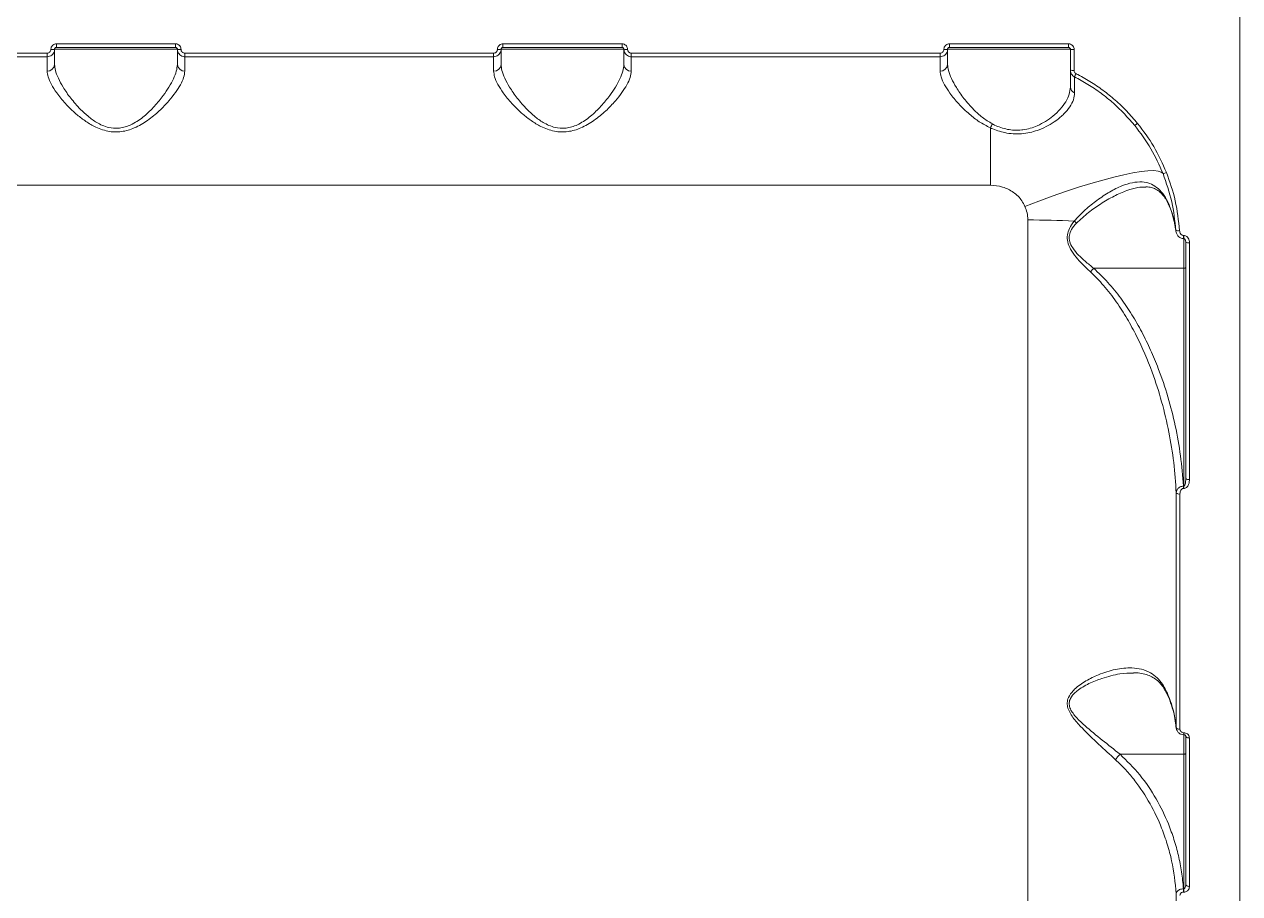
# Model space of a CAD drawing. Header units: millimetres. Extents: x -9848 to 7178, y -5300 to 6667.
# Drawn here: x -1558.7 to -1232.1, y 1835 to 2068.5 of the extents above; entities that cross this region are included whole.
import ezdxf

# ---------------------------------------------------------------- set-up
doc = ezdxf.new("R2010")
doc.units = ezdxf.units.MM
doc.layers.add('DIKOM_ОБЪЕКТ', color=7, linetype='Continuous')

msp = doc.modelspace()

# ---------------------------------------------------------------- linework, layer by layer
at = {"layer": 'DIKOM_ОБЪЕКТ', "color": 7, "linetype": 'Continuous', "lineweight": 15}
for p, q in [((-1232.08, 1657.79), (-1232.08, 2076.79)), ((-1550.58, 2061.79), (-1550.58, 2057.74)), ((-1517.58, 2061.79), (-1550.58, 2061.79)), ((-1550.08, 2063.25), (-1518.08, 2063.25)), ((-1550.08, 2062.29), (-1550.08, 2063.25)), ((-1518.08, 2062.29), (-1550.08, 2062.29)), ((-1518.08, 2062.29), (-1518.08, 2063.25)), ((-1517.58, 2057.74), (-1517.58, 2061.79)), ((-1430.58, 2061.79), (-1430.58, 2057.74)), ((-1397.58, 2061.79), (-1430.58, 2061.79)), ((-1430.08, 2063.25), (-1398.08, 2063.25)), ((-1430.08, 2062.29), (-1430.08, 2063.25)), ((-1398.08, 2062.29), (-1430.08, 2062.29)), ((-1398.08, 2062.29), (-1398.08, 2063.25)), ((-1397.58, 2057.74), (-1397.58, 2061.79)), ((-1310.58, 2061.79), (-1310.58, 2057.74)), ((-1277.58, 2061.79), (-1310.58, 2061.79)), ((-1310.08, 2063.25), (-1278.08, 2063.25)), ((-1310.08, 2062.29), (-1310.08, 2063.25)), ((-1278.08, 2062.29), (-1310.08, 2062.29)), ((-1278.08, 2062.29), (-1278.08, 2063.25)), ((-1277.58, 2056.18), (-1277.58, 2061.79)), ((-1276.58, 2061.75), (-1276.58, 2056.12)), ((-1635.58, 2060.75), (-1552.58, 2060.75)), ((-1552.58, 2059.79), (-1635.58, 2059.79)), ((-1552.58, 2059.79), (-1552.58, 2060.75)), ((-1552.58, 2055.93), (-1552.58, 2059.79)), ((-1515.58, 2060.75), (-1432.58, 2060.75)), ((-1515.58, 2059.79), (-1515.58, 2060.75)), ((-1515.58, 2059.79), (-1515.58, 2055.93)), ((-1432.58, 2059.79), (-1515.58, 2059.79)), ((-1432.58, 2059.79), (-1432.58, 2060.75)), ((-1432.58, 2055.93), (-1432.58, 2059.79)), ((-1395.58, 2060.75), (-1312.58, 2060.75)), ((-1395.58, 2059.79), (-1395.58, 2060.75)), ((-1395.58, 2059.79), (-1395.58, 2055.93)), ((-1312.58, 2059.79), (-1395.58, 2059.79)), ((-1312.58, 2059.79), (-1312.58, 2060.75)), ((-1312.58, 2055.93), (-1312.58, 2059.79)), ((-1299.08, 2025.29), (-1299.08, 2040.7)), ((-1299.08, 2025.29), (-1649.08, 2025.29)), ((-1289.03, 1695.79), (-1289.03, 2015.94)), ((-1247.16, 2011.77), (-1247.08, 2011.77)), ((-1247.16, 2010.93), (-1247.16, 2011.77)), ((-1247.16, 2010.93), (-1247.08, 2010.93)), ((-1247.08, 2010.93), (-1247.08, 2011.77)), ((-1247.08, 2002.98), (-1247.08, 2010.93)), ((-1246.58, 1946.49), (-1246.58, 2009.98)), ((-1245.58, 2009.81), (-1245.58, 1946.17)), ((-1271.33, 2002.98), (-1247.08, 2002.98)), ((-1247.08, 1944.45), (-1247.08, 2002.98)), ((-1247.2, 1944.45), (-1247.08, 1944.45)), ((-1247.2, 1944.45), (-1247.2, 1943.81)), ((-1247.08, 1943.81), (-1247.2, 1943.81)), ((-1247.08, 1944.45), (-1247.08, 1943.81)), ((-1249.13, 1879.59), (-1249.13, 1942.63)), ((-1248.14, 1942.33), (-1248.14, 1879.16)), ((-1249.2, 1879.88), (-1249.17, 1879.46)), ((-1247.11, 1878.18), (-1247.08, 1878.18)), ((-1247.11, 1877.66), (-1247.11, 1878.18)), ((-1247.08, 1877.66), (-1247.08, 1878.18)), ((-1247.11, 1877.66), (-1247.08, 1877.66)), ((-1247.08, 1872.44), (-1247.08, 1877.66)), ((-1246.58, 1837.48), (-1246.58, 1877.25)), ((-1245.58, 1876.77), (-1245.58, 1836.9)), ((-1264.24, 1872.44), (-1247.08, 1872.44)), ((-1247.08, 1836.28), (-1247.08, 1872.44)), ((-1247.18, 1836.28), (-1247.08, 1836.28)), ((-1247.18, 1836.28), (-1247.18, 1835.38)), ((-1247.08, 1836.28), (-1247.08, 1835.38)), ((-1249.13, 1769.12), (-1249.13, 1834.95)), ((-1247.08, 1835.38), (-1247.18, 1835.38))]:
    msp.add_line(p, q, dxfattribs=at)
at = {"layer": 'DIKOM_ОБЪЕКТ', "color": 7, "linetype": 'Continuous', "lineweight": 15, "flags": 128}
for points in [[(-1289.79, 2019.58), (-1286.09, 2020.99), (-1282.44, 2022.32), (-1278.85, 2023.57), (-1275.37, 2024.71), (-1272.04, 2025.75), (-1268.88, 2026.66), (-1265.93, 2027.45), (-1263.21, 2028.09), (-1260.76, 2028.59), (-1258.59, 2028.95), (-1256.73, 2029.15), (-1255.19, 2029.19), (-1254, 2029.08), (-1253.16, 2028.82), (-1252.68, 2028.4)], [(-1246.58, 2003.14), (-1246.59, 2003.11), (-1246.62, 2003.08), (-1246.66, 2003.05), (-1246.72, 2003.02), (-1246.8, 2003), (-1246.89, 2002.99), (-1246.98, 2002.98), (-1247.08, 2002.98)], [(-1246.58, 1946.49), (-1246.56, 1946.43), (-1246.5, 1946.37), (-1246.41, 1946.31), (-1246.28, 1946.27), (-1246.13, 1946.23), (-1245.96, 1946.2), (-1245.77, 1946.18), (-1245.58, 1946.17)], [(-1249.13, 1879.59), (-1249.1, 1879.51), (-1249.04, 1879.42), (-1248.94, 1879.35), (-1248.82, 1879.28), (-1248.67, 1879.23), (-1248.5, 1879.19), (-1248.32, 1879.16), (-1248.14, 1879.16)], [(-1246.58, 1877.25), (-1246.56, 1877.15), (-1246.5, 1877.06), (-1246.41, 1876.98), (-1246.28, 1876.91), (-1246.13, 1876.85), (-1245.96, 1876.8), (-1245.77, 1876.78), (-1245.58, 1876.77)], [(-1246.58, 1872.6), (-1246.59, 1872.57), (-1246.62, 1872.54), (-1246.66, 1872.51), (-1246.72, 1872.48), (-1246.8, 1872.46), (-1246.89, 1872.45), (-1246.98, 1872.44), (-1247.08, 1872.44)], [(-1246.58, 1837.48), (-1246.56, 1837.37), (-1246.5, 1837.26), (-1246.41, 1837.16), (-1246.28, 1837.07), (-1246.13, 1837), (-1245.96, 1836.95), (-1245.77, 1836.91), (-1245.58, 1836.9)]]:
    msp.add_lwpolyline(points, dxfattribs=at)
at = {"layer": 'DIKOM_ОБЪЕКТ', "color": 7, "linetype": 'Continuous', "lineweight": 15}
for centre, radius, start, end in [((-1551.33, 2068.39), 6.64, 267.8901, 276.5337), ((-1516.82, 2068.39), 6.64, 263.4663, 272.1099), ((-1431.33, 2068.39), 6.64, 267.8901, 276.5337), ((-1396.82, 2068.39), 6.64, 263.4663, 272.1099), ((-1311.33, 2068.39), 6.64, 267.8898, 276.5337), ((-1276.82, 2068.39), 6.64, 263.4663, 272.1099), ((-1552.49, 2057.84), 1.91, 267.2564, 356.945), ((-1515.67, 2057.84), 1.91, 183.055, 272.742), ((-1432.49, 2057.84), 1.91, 267.2564, 356.945), ((-1395.67, 2057.84), 1.91, 183.055, 272.742), ((-1312.49, 2057.84), 1.91, 267.2581, 356.9432), ((-1276.83, 2061.02), 4.9, 261.1921, 272.9117), ((-1284.63, 2059.32), 9.52, 328.8045, 334.5366), ((-1275.82, 2051.74), 1.76, 181.8224, 248.8793), ((-1305.42, 2044.64), 7.47, 328.1379, 337.1744), ((-1261.93, 2044.5), 3.55, 297.4503, 312.7827), ((-1252.84, 2030.78), 2.38, 273.7503, 297.1148), ((-1288.91, 1779.61), 236.33, 87.0026, 90.029), ((-1272.34, 2020.1), 6.15, 226.7749, 234.3055), ((-1248.59, 2015.02), 1.97, 250.778, 280.073), ((-1245.82, 2011.48), 1.69, 243.3302, 278.306), ((-1248.34, 1943.47), 1.16, 226.5786, 280.0455)]:
    msp.add_arc(centre, radius, start, end, dxfattribs=at)
for points, knots in [([(-1550.58, 2061.79), (-1550.59, 2061.64), (-1550.61, 2061.27), (-1550.85, 2060.71), (-1551.3, 2060.2), (-1551.9, 2059.85), (-1552.35, 2059.81), (-1552.58, 2059.79)], [0, 0, 0, 0, 0.141731, 0.356392, 0.570961, 0.785484, 1, 1, 1, 1]), ([(-1552.58, 2060.75), (-1552.46, 2060.76), (-1552.24, 2060.78), (-1551.94, 2060.95), (-1551.71, 2061.21), (-1551.59, 2061.49), (-1551.58, 2061.68), (-1551.58, 2061.75)], [0, 0, 0, 0, 0.214298, 0.428594, 0.643289, 0.85807, 1, 1, 1, 1]), ([(-1551.58, 2061.75), (-1551.57, 2061.86), (-1551.55, 2062.14), (-1551.37, 2062.56), (-1551.03, 2062.94), (-1550.58, 2063.2), (-1550.25, 2063.24), (-1550.08, 2063.25)], [0, 0, 0, 0, 0.14201, 0.356734, 0.57132, 0.785719, 1, 1, 1, 1]), ([(-1550.08, 2062.29), (-1550.13, 2062.28), (-1550.25, 2062.27), (-1550.4, 2062.19), (-1550.51, 2062.06), (-1550.57, 2061.92), (-1550.57, 2061.83), (-1550.58, 2061.79)], [0, 0, 0, 0, 0.214006, 0.428083, 0.642899, 0.858356, 1, 1, 1, 1]), ([(-1518.08, 2063.25), (-1517.97, 2063.25), (-1517.69, 2063.23), (-1517.27, 2063.05), (-1516.89, 2062.71), (-1516.63, 2062.26), (-1516.59, 2061.92), (-1516.58, 2061.75)], [0, 0, 0, 0, 0.140618, 0.355103, 0.569845, 0.784748, 1, 1, 1, 1]), ([(-1517.58, 2061.79), (-1517.58, 2061.85), (-1517.59, 2061.96), (-1517.68, 2062.11), (-1517.81, 2062.22), (-1517.95, 2062.28), (-1518.04, 2062.29), (-1518.08, 2062.29)], [0, 0, 0, 0, 0.21536, 0.430495, 0.645198, 0.859542, 1, 1, 1, 1]), ([(-1515.58, 2059.79), (-1515.72, 2059.8), (-1516.1, 2059.82), (-1516.66, 2060.06), (-1517.17, 2060.51), (-1517.51, 2061.11), (-1517.56, 2061.56), (-1517.58, 2061.79)], [0, 0, 0, 0, 0.140707, 0.355383, 0.57027, 0.785046, 1, 1, 1, 1]), ([(-1516.58, 2061.75), (-1516.57, 2061.64), (-1516.54, 2061.41), (-1516.37, 2061.11), (-1516.12, 2060.88), (-1515.84, 2060.77), (-1515.65, 2060.75), (-1515.58, 2060.75)], [0, 0, 0, 0, 0.215081, 0.4302, 0.644958, 0.85948, 1, 1, 1, 1]), ([(-1430.58, 2061.79), (-1430.59, 2061.64), (-1430.61, 2061.27), (-1430.85, 2060.71), (-1431.3, 2060.2), (-1431.9, 2059.85), (-1432.35, 2059.81), (-1432.58, 2059.79)], [0, 0, 0, 0, 0.141731, 0.356392, 0.570961, 0.785484, 1, 1, 1, 1]), ([(-1432.58, 2060.75), (-1432.46, 2060.76), (-1432.24, 2060.78), (-1431.94, 2060.95), (-1431.71, 2061.21), (-1431.59, 2061.49), (-1431.58, 2061.68), (-1431.58, 2061.75)], [0, 0, 0, 0, 0.214302, 0.428568, 0.643292, 0.858063, 1, 1, 1, 1]), ([(-1431.58, 2061.75), (-1431.57, 2061.86), (-1431.55, 2062.14), (-1431.37, 2062.56), (-1431.03, 2062.94), (-1430.58, 2063.2), (-1430.25, 2063.24), (-1430.08, 2063.25)], [0, 0, 0, 0, 0.142008, 0.356722, 0.571323, 0.78572, 1, 1, 1, 1]), ([(-1430.08, 2062.29), (-1430.13, 2062.28), (-1430.25, 2062.27), (-1430.4, 2062.19), (-1430.51, 2062.06), (-1430.57, 2061.92), (-1430.57, 2061.83), (-1430.58, 2061.79)], [0, 0, 0, 0, 0.214002, 0.428142, 0.642904, 0.858358, 1, 1, 1, 1]), ([(-1398.08, 2063.25), (-1397.97, 2063.25), (-1397.69, 2063.23), (-1397.27, 2063.05), (-1396.89, 2062.71), (-1396.63, 2062.26), (-1396.59, 2061.92), (-1396.58, 2061.75)], [0, 0, 0, 0, 0.140619, 0.355081, 0.569843, 0.784747, 1, 1, 1, 1]), ([(-1397.58, 2061.79), (-1397.58, 2061.85), (-1397.59, 2061.96), (-1397.68, 2062.11), (-1397.81, 2062.22), (-1397.95, 2062.28), (-1398.04, 2062.29), (-1398.08, 2062.29)], [0, 0, 0, 0, 0.215377, 0.430482, 0.64519, 0.859539, 1, 1, 1, 1]), ([(-1395.58, 2059.79), (-1395.72, 2059.8), (-1396.1, 2059.82), (-1396.66, 2060.06), (-1397.17, 2060.51), (-1397.51, 2061.11), (-1397.56, 2061.56), (-1397.58, 2061.79)], [0, 0, 0, 0, 0.140726, 0.355384, 0.570271, 0.785046, 1, 1, 1, 1]), ([(-1396.58, 2061.75), (-1396.57, 2061.64), (-1396.54, 2061.41), (-1396.37, 2061.11), (-1396.12, 2060.88), (-1395.84, 2060.77), (-1395.65, 2060.75), (-1395.58, 2060.75)], [0, 0, 0, 0, 0.215081, 0.4302, 0.644958, 0.85948, 1, 1, 1, 1]), ([(-1310.58, 2061.79), (-1310.59, 2061.64), (-1310.61, 2061.27), (-1310.85, 2060.71), (-1311.3, 2060.2), (-1311.9, 2059.85), (-1312.35, 2059.81), (-1312.58, 2059.79)], [0, 0, 0, 0, 0.141731, 0.356392, 0.570961, 0.785484, 1, 1, 1, 1]), ([(-1312.58, 2060.75), (-1312.46, 2060.76), (-1312.24, 2060.78), (-1311.94, 2060.95), (-1311.71, 2061.21), (-1311.59, 2061.49), (-1311.58, 2061.68), (-1311.58, 2061.75)], [0, 0, 0, 0, 0.214303, 0.42857, 0.643295, 0.858067, 1, 1, 1, 1]), ([(-1311.58, 2061.75), (-1311.57, 2061.86), (-1311.55, 2062.14), (-1311.37, 2062.56), (-1311.03, 2062.94), (-1310.58, 2063.2), (-1310.25, 2063.24), (-1310.08, 2063.25)], [0, 0, 0, 0, 0.142011, 0.356724, 0.571324, 0.785721, 1, 1, 1, 1]), ([(-1310.08, 2062.29), (-1310.13, 2062.28), (-1310.25, 2062.27), (-1310.4, 2062.19), (-1310.51, 2062.06), (-1310.57, 2061.92), (-1310.57, 2061.83), (-1310.58, 2061.79)], [0, 0, 0, 0, 0.213998, 0.428134, 0.642891, 0.858369, 1, 1, 1, 1]), ([(-1278.08, 2063.25), (-1277.97, 2063.25), (-1277.69, 2063.23), (-1277.27, 2063.05), (-1276.89, 2062.71), (-1276.63, 2062.26), (-1276.59, 2061.92), (-1276.58, 2061.75)], [0, 0, 0, 0, 0.140619, 0.355081, 0.569843, 0.784747, 1, 1, 1, 1]), ([(-1277.58, 2061.79), (-1277.58, 2061.85), (-1277.59, 2061.96), (-1277.68, 2062.11), (-1277.81, 2062.22), (-1277.95, 2062.28), (-1278.04, 2062.29), (-1278.08, 2062.29)], [0, 0, 0, 0, 0.215382, 0.430527, 0.645183, 0.859536, 1, 1, 1, 1]), ([(-1515.58, 2055.93), (-1515.64, 2055.38), (-1515.77, 2054.26), (-1516.7, 2052.29), (-1518.04, 2050.17), (-1519.93, 2047.79), (-1522.38, 2045.21), (-1525.47, 2042.65), (-1528.87, 2040.62), (-1531.99, 2039.66), (-1534.44, 2039.54), (-1536.31, 2039.76), (-1538.15, 2040.28), (-1540.26, 2041.2), (-1542.51, 2042.58), (-1545.16, 2044.68), (-1547.77, 2047.23), (-1549.97, 2049.95), (-1551.51, 2052.36), (-1552.41, 2054.35), (-1552.52, 2055.43), (-1552.58, 2055.93)], [0, 0, 0, 0, 0.055473, 0.111024, 0.166496, 0.222006, 0.290023, 0.357962, 0.422676, 0.477407, 0.505247, 0.533095, 0.562709, 0.592376, 0.64043, 0.68858, 0.760329, 0.832062, 0.891, 0.94987, 1, 1, 1, 1]), ([(-1550.58, 2057.74), (-1550.53, 2057.21), (-1550.43, 2056.08), (-1549.63, 2054), (-1548.27, 2051.48), (-1546.3, 2048.64), (-1544.01, 2045.97), (-1541.63, 2043.75), (-1539.64, 2042.3), (-1537.73, 2041.31), (-1535.8, 2040.66), (-1534.07, 2040.52), (-1532.45, 2040.71), (-1531.16, 2041.03), (-1528.97, 2041.98), (-1526.37, 2043.81), (-1523.65, 2046.5), (-1521.46, 2049.18), (-1519.78, 2051.68), (-1518.59, 2053.89), (-1517.75, 2055.97), (-1517.64, 2057.14), (-1517.58, 2057.74)], [0, 0, 0, 0, 0.050714, 0.109915, 0.170725, 0.242654, 0.316474, 0.363747, 0.411988, 0.440046, 0.468858, 0.510099, 0.521086, 0.546818, 0.573409, 0.636932, 0.704615, 0.77415, 0.830254, 0.88733, 0.94288, 1, 1, 1, 1]), ([(-1395.58, 2055.93), (-1395.64, 2055.38), (-1395.77, 2054.26), (-1396.7, 2052.29), (-1398.04, 2050.17), (-1399.93, 2047.79), (-1402.38, 2045.21), (-1405.47, 2042.65), (-1408.87, 2040.62), (-1411.99, 2039.66), (-1414.44, 2039.54), (-1416.31, 2039.76), (-1418.15, 2040.28), (-1420.26, 2041.2), (-1422.51, 2042.58), (-1425.16, 2044.68), (-1427.77, 2047.23), (-1429.97, 2049.95), (-1431.51, 2052.36), (-1432.41, 2054.35), (-1432.52, 2055.43), (-1432.58, 2055.93)], [0, 0, 0, 0, 0.055473, 0.111024, 0.166496, 0.222006, 0.290023, 0.357962, 0.422676, 0.477407, 0.505247, 0.533095, 0.562709, 0.592376, 0.640429, 0.68858, 0.760329, 0.832061, 0.891, 0.94987, 1, 1, 1, 1]), ([(-1430.58, 2057.74), (-1430.53, 2057.21), (-1430.43, 2056.08), (-1429.63, 2054), (-1428.27, 2051.48), (-1426.3, 2048.64), (-1424.01, 2045.97), (-1421.63, 2043.75), (-1419.64, 2042.3), (-1417.73, 2041.31), (-1415.8, 2040.66), (-1414.07, 2040.52), (-1412.45, 2040.71), (-1411.16, 2041.03), (-1408.97, 2041.98), (-1406.37, 2043.81), (-1403.65, 2046.5), (-1401.46, 2049.18), (-1399.78, 2051.68), (-1398.59, 2053.89), (-1397.75, 2055.97), (-1397.64, 2057.14), (-1397.58, 2057.74)], [0, 0, 0, 0, 0.050714, 0.109915, 0.170725, 0.242654, 0.316474, 0.363747, 0.411988, 0.440046, 0.468858, 0.510099, 0.521086, 0.546818, 0.573409, 0.636932, 0.704615, 0.77415, 0.830254, 0.88733, 0.94288, 1, 1, 1, 1]), ([(-1299.08, 2040.7), (-1300.1, 2041.22), (-1302.15, 2042.26), (-1304.99, 2044.54), (-1307.7, 2047.16), (-1309.92, 2049.88), (-1311.47, 2052.3), (-1312.4, 2054.32), (-1312.52, 2055.42), (-1312.58, 2055.93)], [0, 0, 0, 0, 0.128156, 0.256739, 0.426821, 0.596877, 0.73731, 0.877575, 1, 1, 1, 1]), ([(-1310.58, 2057.74), (-1310.53, 2057.2), (-1310.42, 2056.04), (-1309.6, 2053.93), (-1308.22, 2051.41), (-1306.24, 2048.56), (-1303.86, 2045.83), (-1301.32, 2043.43), (-1299.47, 2042.31), (-1298.54, 2041.74)], [0, 0, 0, 0, 0.122711, 0.262467, 0.406018, 0.574923, 0.748257, 0.87237, 1, 1, 1, 1]), ([(-1276.48, 2054.39), (-1276.53, 2054.42), (-1276.78, 2054.55), (-1277.16, 2054.9), (-1277.51, 2055.5), (-1277.56, 2055.95), (-1277.58, 2056.18)], [0, 0, 0, 0, 0.080638, 0.387004, 0.693509, 1, 1, 1, 1]), ([(-1277.58, 2051.69), (-1277.58, 2052.53), (-1277.58, 2054.27), (-1277.58, 2055.85), (-1277.58, 2056.07), (-1277.58, 2056.18)], [0, 0, 0, 0, 0.317512, 0.653918, 1, 1, 1, 1]), ([(-1276.58, 2056.12), (-1276.57, 2056.01), (-1276.54, 2055.79), (-1276.37, 2055.49), (-1276.18, 2055.31), (-1276.06, 2055.24), (-1276.03, 2055.23)], [0, 0, 0, 0, 0.306911, 0.61348, 0.919558, 1, 1, 1, 1]), ([(-1276.03, 2055.23), (-1274.79, 2054.56), (-1272.3, 2053.22), (-1268.81, 2050.84), (-1265.48, 2048.16), (-1262.34, 2045.2), (-1260.46, 2042.99), (-1259.52, 2041.89)], [0, 0, 0, 0, 0.197688, 0.395386, 0.593092, 0.796543, 1, 1, 1, 1]), ([(-1298.54, 2041.74), (-1298.34, 2041.64), (-1297.09, 2041.01), (-1295.1, 2040.31), (-1292.6, 2040), (-1291.19, 2040.05), (-1289.76, 2040.23), (-1288.32, 2040.55), (-1286.25, 2041.31), (-1284.18, 2042.41), (-1282.07, 2043.92), (-1280.19, 2045.71), (-1278.73, 2047.7), (-1277.76, 2049.72), (-1277.64, 2051.02), (-1277.58, 2051.69)], [0, 0, 0, 0, 0.020104, 0.128725, 0.185271, 0.244005, 0.254865, 0.316793, 0.380591, 0.466424, 0.554631, 0.663822, 0.776165, 0.886556, 1, 1, 1, 1]), ([(-1276.48, 2054.39), (-1276.48, 2054.3), (-1276.48, 2054.1), (-1276.47, 2052.69), (-1276.46, 2051.21), (-1276.45, 2050.35), (-1276.45, 2050.1)], [0, 0, 0, 0, 0.336239, 0.682236, 0.908799, 1, 1, 1, 1]), ([(-1260.29, 2041.35), (-1262.13, 2043.41), (-1264.92, 2046.53), (-1269.31, 2050.02), (-1272.79, 2052.41), (-1275.26, 2053.74), (-1276.48, 2054.39)], [0, 0, 0, 0, 0.395165, 0.598668, 0.802171, 1, 1, 1, 1]), ([(-1276.45, 2050.1), (-1276.51, 2049.49), (-1276.63, 2048.24), (-1277.64, 2046.33), (-1279.22, 2044.42), (-1281.21, 2042.72), (-1283.51, 2041.28), (-1285.72, 2040.24), (-1287.97, 2039.52), (-1290.11, 2039.11), (-1292.39, 2039), (-1295.23, 2039.3), (-1297.48, 2040), (-1298.86, 2040.6), (-1299.08, 2040.7)], [0, 0, 0, 0, 0.108483, 0.220222, 0.327648, 0.438308, 0.523805, 0.611508, 0.674514, 0.739088, 0.802773, 0.868897, 0.979732, 1, 1, 1, 1]), ([(-1259.52, 2041.89), (-1257.99, 2039.86), (-1254.89, 2035.73), (-1252.81, 2031.04), (-1251.76, 2028.66)], [0, 0, 0, 0, 0.494188, 1, 1, 1, 1]), ([(-1252.68, 2028.4), (-1253.69, 2030.68), (-1255.73, 2035.27), (-1258.76, 2039.31), (-1260.29, 2041.35)], [0, 0, 0, 0, 0.494162, 1, 1, 1, 1]), ([(-1251.76, 2028.66), (-1250.87, 2026.16), (-1249.08, 2021.09), (-1248.53, 2015.77), (-1248.24, 2013.08)], [0, 0, 0, 0, 0.493782, 1, 1, 1, 1]), ([(-1289.79, 2019.58), (-1290.05, 2020.1), (-1290.8, 2021.56), (-1292.81, 2023.48), (-1295.76, 2025), (-1297.96, 2025.19), (-1299.08, 2025.29)], [0, 0, 0, 0, 0.152951, 0.428361, 0.711432, 1, 1, 1, 1]), ([(-1276.55, 2015.62), (-1275.58, 2016.67), (-1273.63, 2018.76), (-1270.33, 2021.32), (-1267.03, 2023.55), (-1263.82, 2025.15), (-1260.9, 2026.06), (-1258.4, 2026.26), (-1256.22, 2025.81), (-1254.36, 2024.81), (-1252.72, 2023.16), (-1251.67, 2021.45), (-1251.17, 2020.3), (-1251.06, 2020.05)], [0, 0, 0, 0, 0.103938, 0.208062, 0.321368, 0.434616, 0.535134, 0.635571, 0.720267, 0.804898, 0.890152, 0.975335, 1, 1, 1, 1]), ([(-1249.24, 2013.16), (-1249.51, 2015.73), (-1250.05, 2020.94), (-1251.8, 2025.89), (-1252.68, 2028.4)], [0, 0, 0, 0, 0.49378, 1, 1, 1, 1]), ([(-1257.32, 2024.77), (-1258.01, 2024.76), (-1259.62, 2024.73), (-1262.49, 2023.89), (-1265.86, 2022.42), (-1269.34, 2020.37), (-1272.8, 2018), (-1274.88, 2016.07), (-1275.93, 2015.1)], [0, 0, 0, 0, 0.123246, 0.289169, 0.473255, 0.661617, 0.829232, 1, 1, 1, 1]), ([(-1257.33, 2024.8), (-1257.04, 2024.8), (-1256.29, 2024.8), (-1255.23, 2024.51), (-1254.15, 2023.98), (-1253.21, 2023.21), (-1252.35, 2022.22), (-1251.61, 2021.06), (-1251.19, 2020.11), (-1251.01, 2019.7)], [0, 0, 0, 0, 0.106786, 0.277317, 0.45635, 0.600223, 0.738892, 0.885837, 1, 1, 1, 1]), ([(-1289.03, 2015.94), (-1289.03, 2016), (-1289.03, 2016.64), (-1289.16, 2017.89), (-1289.57, 2019.01), (-1289.79, 2019.58)], [0, 0, 0, 0, 0.046837, 0.514287, 1, 1, 1, 1]), ([(-1251.06, 2020.05), (-1250.69, 2019.06), (-1249.84, 2016.8), (-1249.46, 2014.47), (-1249.24, 2013.16)], [0, 0, 0, 0, 0.436555, 1, 1, 1, 1]), ([(-1251, 2019.72), (-1251.01, 2019.73), (-1251.06, 2019.81), (-1251.06, 2019.93), (-1251.06, 2020.03), (-1251.06, 2020.05)], [0, 0, 0, 0, 0.089228, 0.858618, 1, 1, 1, 1]), ([(-1251.04, 2019.7), (-1250.92, 2019.44), (-1250.4, 2018.29), (-1249.81, 2016.19), (-1249.35, 2014.21), (-1249.26, 2013.14), (-1249.25, 2013)], [0, 0, 0, 0, 0.122523, 0.529362, 0.938072, 1, 1, 1, 1]), ([(-1272.17, 2001.98), (-1272.9, 2002.66), (-1274.24, 2003.92), (-1276.09, 2005.93), (-1277.52, 2007.91), (-1278.4, 2009.95), (-1278.5, 2011.92), (-1277.85, 2013.87), (-1277.02, 2014.98), (-1276.55, 2015.62)], [0, 0, 0, 0, 0.183984, 0.340164, 0.495673, 0.624193, 0.737491, 0.84923, 1, 1, 1, 1]), ([(-1275.93, 2015.1), (-1276.42, 2014.55), (-1277.27, 2013.59), (-1277.92, 2011.95), (-1277.92, 2010.83), (-1277.66, 2009.66), (-1276.91, 2008.22), (-1275.42, 2006.48), (-1273.48, 2004.7), (-1272.09, 2003.59), (-1271.33, 2002.98)], [0, 0, 0, 0, 0.150401, 0.257906, 0.342073, 0.365543, 0.490499, 0.648807, 0.807929, 1, 1, 1, 1]), ([(-1249.22, 2013.01), (-1249.21, 2012.97), (-1249.2, 2012.62), (-1248.96, 2012.03), (-1248.46, 2011.39), (-1247.85, 2011.04), (-1247.39, 2010.89), (-1247.17, 2010.93), (-1247.16, 2010.93)], [0, 0, 0, 0, 0.038179, 0.333097, 0.574966, 0.7909, 0.993523, 1, 1, 1, 1]), ([(-1248.24, 2013.08), (-1248.22, 2012.91), (-1248.17, 2012.58), (-1247.94, 2012.18), (-1247.66, 2011.91), (-1247.39, 2011.79), (-1247.23, 2011.77), (-1247.16, 2011.77)], [0, 0, 0, 0, 0.271829, 0.538799, 0.737597, 0.896619, 1, 1, 1, 1]), ([(-1247.12, 2010.92), (-1247.1, 2010.92), (-1247.07, 2010.93), (-1247.02, 2010.92), (-1246.93, 2010.87), (-1246.79, 2010.74), (-1246.65, 2010.47), (-1246.57, 2010.19), (-1246.58, 2010.01), (-1246.58, 2009.98)], [0, 0, 0, 0, 0.036169, 0.077256, 0.141911, 0.291495, 0.54302, 0.918415, 1, 1, 1, 1]), ([(-1247.08, 2011.77), (-1246.94, 2011.75), (-1246.66, 2011.72), (-1246.25, 2011.48), (-1245.88, 2011.05), (-1245.62, 2010.46), (-1245.59, 2010.02), (-1245.58, 2009.81)], [0, 0, 0, 0, 0.152277, 0.304083, 0.508019, 0.773318, 1, 1, 1, 1]), ([(-1272.17, 2001.98), (-1272.15, 2002.01), (-1272.03, 2002.17), (-1271.76, 2002.52), (-1271.48, 2002.81), (-1271.33, 2002.97)], [0, 0, 0, 0, 0.092768, 0.497777, 1, 1, 1, 1]), ([(-1271.33, 2002.98), (-1271.33, 2002.98), (-1271.33, 2002.98), (-1271.33, 2002.98), (-1271.33, 2002.97), (-1271.33, 2002.97)], [0, 0, 0, 0, 0.4286, 0.783366, 1, 1, 1, 1]), ([(-1271.33, 2002.97), (-1270.02, 2001.73), (-1267.38, 1999.21), (-1264.01, 1994.97), (-1261, 1990.51), (-1258.35, 1985.85), (-1255.99, 1981.02), (-1253.57, 1975.22), (-1251.28, 1968.43), (-1249.3, 1960.6), (-1247.86, 1952.59), (-1247.42, 1947.16), (-1247.2, 1944.45)], [0, 0, 0, 0, 0.082281, 0.165565, 0.247519, 0.329488, 0.412926, 0.496368, 0.620903, 0.745454, 0.87273, 1, 1, 1, 1]), ([(-1249.13, 1942.63), (-1249.32, 1945.36), (-1249.69, 1950.82), (-1251.03, 1958.99), (-1252.94, 1967.12), (-1255.73, 1975.78), (-1258.91, 1983.23), (-1262.28, 1989.45), (-1265.23, 1994.03), (-1268.46, 1998.28), (-1270.98, 2000.79), (-1272.17, 2001.98)], [0, 0, 0, 0, 0.126977, 0.253959, 0.383671, 0.513378, 0.674677, 0.756563, 0.838428, 0.923822, 1, 1, 1, 1]), ([(-1249.13, 1942.63), (-1249.1, 1942.87), (-1249.03, 1943.33), (-1248.62, 1943.89), (-1248.13, 1944.23), (-1247.66, 1944.4), (-1247.36, 1944.43), (-1247.2, 1944.45)], [0, 0, 0, 0, 0.273618, 0.537233, 0.72082, 0.856537, 1, 1, 1, 1]), ([(-1247.2, 1943.81), (-1247.28, 1943.8), (-1247.44, 1943.78), (-1247.67, 1943.64), (-1247.91, 1943.35), (-1248.1, 1942.9), (-1248.12, 1942.53), (-1248.14, 1942.33)], [0, 0, 0, 0, 0.118984, 0.237449, 0.412286, 0.690982, 1, 1, 1, 1]), ([(-1247.08, 1944.45), (-1247.06, 1944.45), (-1247.02, 1944.45), (-1246.96, 1944.5), (-1246.85, 1944.64), (-1246.61, 1945.3), (-1246.59, 1945.96), (-1246.58, 1946.49)], [0, 0, 0, 0, 0.023283, 0.051989, 0.10417, 0.273407, 1, 1, 1, 1]), ([(-1245.58, 1946.17), (-1245.6, 1945.86), (-1245.64, 1945.27), (-1245.95, 1944.53), (-1246.34, 1944.08), (-1246.71, 1943.85), (-1246.95, 1943.82), (-1247.08, 1943.81)], [0, 0, 0, 0, 0.308944, 0.592366, 0.769732, 0.884494, 1, 1, 1, 1]), ([(-1265.42, 1870.93), (-1266.94, 1872.32), (-1269.99, 1875.08), (-1273.84, 1878.74), (-1276.35, 1881.51), (-1277.61, 1883.3), (-1278.3, 1884.76), (-1278.53, 1886.28), (-1278.1, 1887.94), (-1277.24, 1889.08), (-1275.68, 1890.63), (-1273.43, 1892.22), (-1269.64, 1894.01), (-1265.45, 1895.35), (-1261.53, 1895.75), (-1258.4, 1895.33), (-1256.13, 1894.44), (-1254.26, 1893.05), (-1252.88, 1891.45), (-1252.19, 1890.14), (-1251.89, 1889.59)], [0, 0, 0, 0, 0.09652, 0.192975, 0.244811, 0.271575, 0.29818, 0.324298, 0.350394, 0.391082, 0.401945, 0.472765, 0.543842, 0.640943, 0.737877, 0.79967, 0.86138, 0.912132, 0.962838, 1, 1, 1, 1]), ([(-1260.58, 1894.21), (-1261.81, 1894.18), (-1264.57, 1894.12), (-1268.65, 1892.99), (-1272.61, 1891.48), (-1274.99, 1890.08), (-1276.64, 1888.71), (-1277.53, 1887.72), (-1278, 1886.22), (-1277.77, 1884.89), (-1277.1, 1883.68), (-1276.46, 1882.86), (-1275.38, 1881.65), (-1273.04, 1879.46), (-1269.01, 1876.18), (-1265.83, 1873.68), (-1264.24, 1872.44)], [0, 0, 0, 0, 0.110501, 0.248508, 0.348192, 0.447501, 0.462337, 0.516638, 0.550236, 0.5837, 0.615778, 0.648067, 0.654921, 0.726703, 0.863295, 1, 1, 1, 1]), ([(-1260.59, 1894.32), (-1260.52, 1894.32), (-1259.77, 1894.36), (-1258.46, 1894.17), (-1256.77, 1893.75), (-1255.34, 1893.08), (-1254.13, 1892.2), (-1253.1, 1891.11), (-1252.35, 1890.08), (-1251.98, 1889.31), (-1251.84, 1889.03)], [0, 0, 0, 0, 0.017577, 0.192687, 0.363155, 0.513452, 0.671958, 0.804901, 0.928572, 1, 1, 1, 1]), ([(-1251.89, 1889.59), (-1251.9, 1889.57), (-1251.92, 1889.41), (-1251.93, 1889.21), (-1251.83, 1889.09), (-1251.82, 1889.06)], [0, 0, 0, 0, 0.103378, 0.836595, 1, 1, 1, 1]), ([(-1251.89, 1889.59), (-1251.77, 1889.32), (-1250.97, 1887.6), (-1249.78, 1884.29), (-1249.35, 1881.18), (-1249.13, 1879.59)], [0, 0, 0, 0, 0.084977, 0.53347, 1, 1, 1, 1]), ([(-1251.83, 1889.05), (-1251.82, 1889.02), (-1251.32, 1888.12), (-1250.61, 1886.26), (-1249.76, 1883.5), (-1249.3, 1881.36), (-1249.22, 1880.15), (-1249.2, 1879.88)], [0, 0, 0, 0, 0.011444, 0.310375, 0.611969, 0.915811, 1, 1, 1, 1]), ([(-1249.12, 1879.48), (-1249.13, 1879.46), (-1249.14, 1879.21), (-1248.94, 1878.72), (-1248.49, 1878.13), (-1247.83, 1877.73), (-1247.34, 1877.69), (-1247.11, 1877.67)], [0, 0, 0, 0, 0.015511, 0.2613, 0.51389, 0.770981, 1, 1, 1, 1]), ([(-1248.14, 1879.16), (-1248.12, 1879.04), (-1248.1, 1878.81), (-1247.9, 1878.51), (-1247.61, 1878.29), (-1247.33, 1878.19), (-1247.16, 1878.19), (-1247.11, 1878.18)], [0, 0, 0, 0, 0.233533, 0.467236, 0.695558, 0.908674, 1, 1, 1, 1]), ([(-1247.08, 1878.18), (-1247, 1878.18), (-1246.76, 1878.17), (-1246.34, 1878.03), (-1245.92, 1877.71), (-1245.63, 1877.27), (-1245.6, 1876.93), (-1245.58, 1876.77)], [0, 0, 0, 0, 0.093152, 0.303922, 0.530249, 0.765275, 1, 1, 1, 1]), ([(-1247.08, 1877.66), (-1247.05, 1877.66), (-1246.98, 1877.66), (-1246.87, 1877.62), (-1246.75, 1877.57), (-1246.65, 1877.47), (-1246.59, 1877.36), (-1246.59, 1877.28), (-1246.59, 1877.24)], [0, 0, 0, 0, 0.067531, 0.185565, 0.324157, 0.501484, 0.745923, 1, 1, 1, 1]), ([(-1265.42, 1870.93), (-1265.39, 1870.98), (-1265.3, 1871.13), (-1265.08, 1871.47), (-1264.7, 1871.95), (-1264.39, 1872.27), (-1264.24, 1872.43)], [0, 0, 0, 0, 0.107445, 0.349495, 0.674724, 1, 1, 1, 1]), ([(-1264.24, 1872.44), (-1264.24, 1872.44), (-1264.24, 1872.44), (-1264.24, 1872.44), (-1264.24, 1872.44), (-1264.24, 1872.43)], [0, 0, 0, 0, 0.411111, 0.76686, 1, 1, 1, 1]), ([(-1264.24, 1872.43), (-1262.41, 1870.63), (-1258.7, 1866.97), (-1254.43, 1860.56), (-1251.53, 1854.65), (-1249.68, 1849.52), (-1248.49, 1845.21), (-1247.61, 1840.79), (-1247.33, 1837.78), (-1247.18, 1836.28)], [0, 0, 0, 0, 0.185201, 0.375225, 0.558026, 0.667268, 0.77652, 0.888258, 1, 1, 1, 1]), ([(-1249.13, 1834.95), (-1249.44, 1837.92), (-1249.91, 1842.4), (-1251.48, 1848.24), (-1253.28, 1853.42), (-1256.04, 1859.23), (-1259.45, 1864.4), (-1262.67, 1868.27), (-1264.5, 1870.04), (-1265.42, 1870.93)], [0, 0, 0, 0, 0.222717, 0.336731, 0.450743, 0.631001, 0.813272, 0.906646, 1, 1, 1, 1]), ([(-1249.13, 1834.95), (-1249.13, 1834.98), (-1249.12, 1835.15), (-1249, 1835.45), (-1248.68, 1835.8), (-1248.25, 1836.06), (-1247.74, 1836.23), (-1247.37, 1836.27), (-1247.18, 1836.28)], [0, 0, 0, 0, 0.039097, 0.268288, 0.466428, 0.643627, 0.819925, 1, 1, 1, 1]), ([(-1247.08, 1836.28), (-1247.05, 1836.28), (-1247, 1836.29), (-1246.9, 1836.35), (-1246.79, 1836.48), (-1246.68, 1836.71), (-1246.6, 1837.03), (-1246.58, 1837.29), (-1246.58, 1837.45), (-1246.58, 1837.48)], [0, 0, 0, 0, 0.055283, 0.109665, 0.243685, 0.417424, 0.651642, 0.95177, 1, 1, 1, 1]), ([(-1245.58, 1836.9), (-1245.58, 1836.88), (-1245.58, 1836.67), (-1245.66, 1836.31), (-1245.92, 1835.9), (-1246.25, 1835.61), (-1246.64, 1835.42), (-1246.93, 1835.39), (-1247.08, 1835.38)], [0, 0, 0, 0, 0.039285, 0.287192, 0.495225, 0.671007, 0.835314, 1, 1, 1, 1]), ([(-1247.18, 1835.38), (-1247.27, 1835.37), (-1247.46, 1835.36), (-1247.72, 1835.24), (-1247.93, 1835.05), (-1248.08, 1834.79), (-1248.13, 1834.57), (-1248.14, 1834.44), (-1248.14, 1834.42)], [0, 0, 0, 0, 0.16734, 0.334416, 0.509198, 0.71316, 0.957849, 1, 1, 1, 1])]:
    msp.add_open_spline(points, degree=3, knots=knots, dxfattribs=at)

doc.saveas('drawing.dxf')
